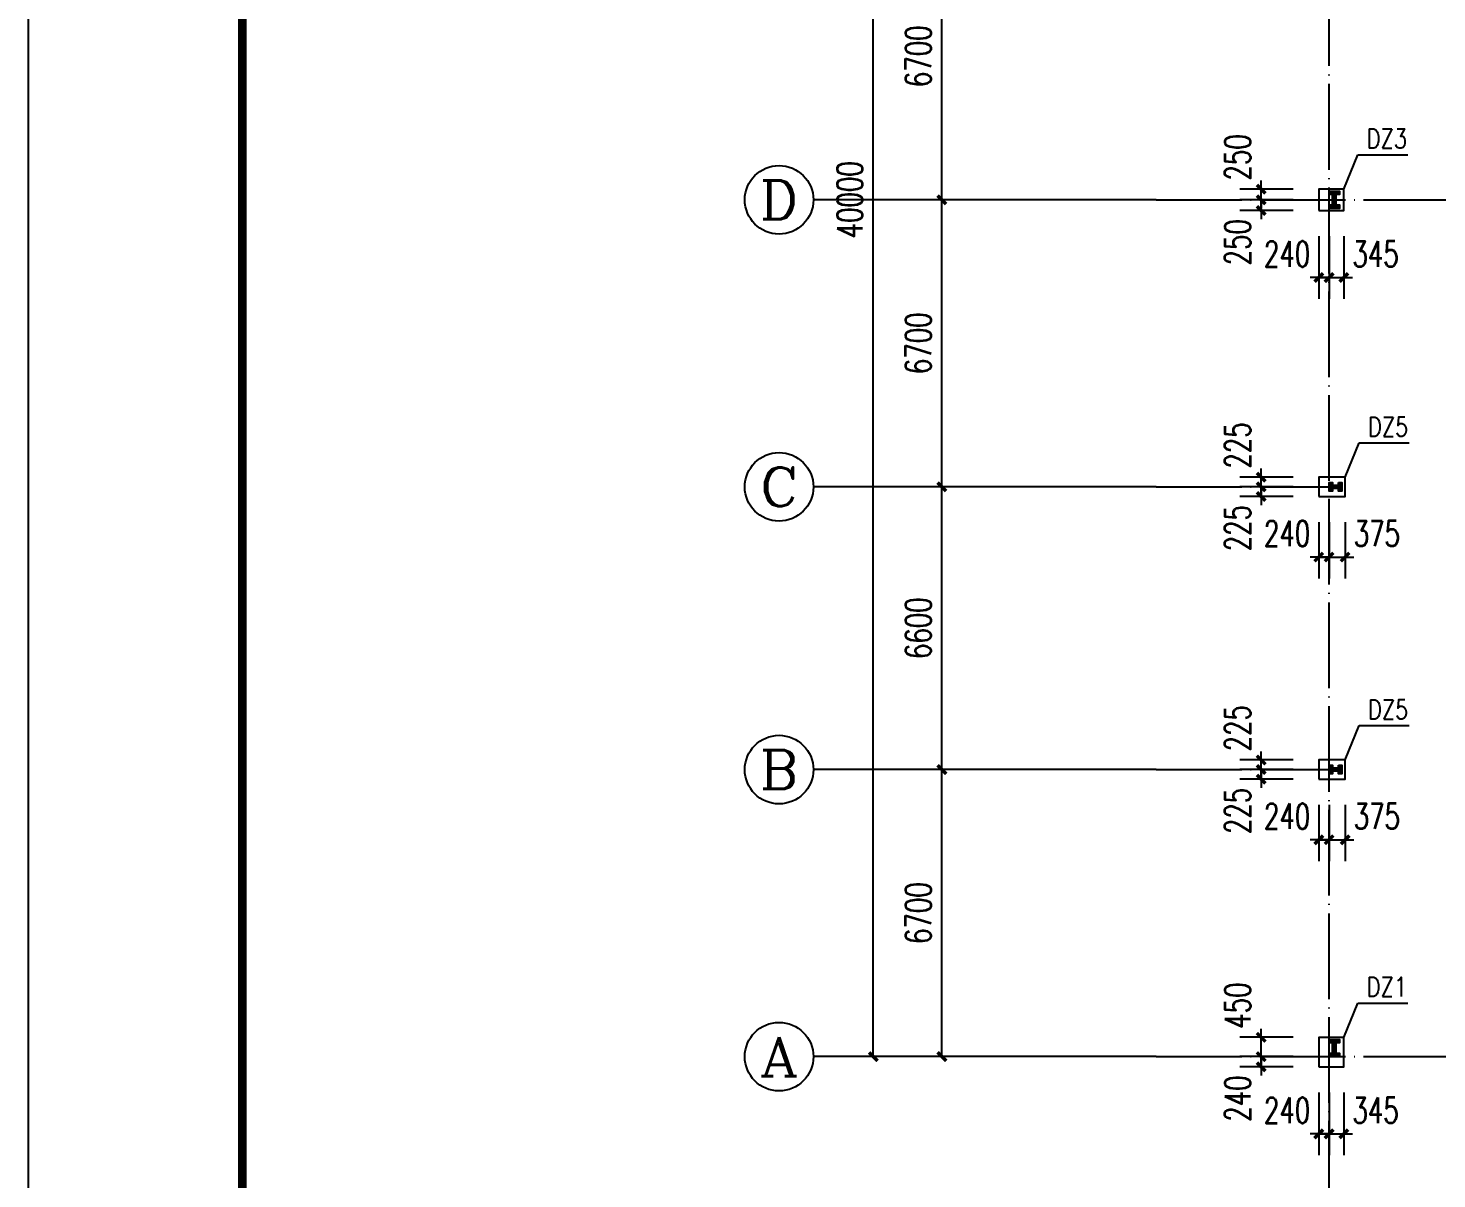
# Model space of a CAD drawing. Extents: x 36360094 to 36697644, y 75306 to 425482.
# Drawn here: x 36360094 to 36392972, y 192581 to 219440 of the extents above; entities that cross this region are included whole.
import ezdxf
from ezdxf.enums import TextEntityAlignment as Align

# ---------------------------------------------------------------- set-up
doc = ezdxf.new("R2010")
doc.units = 0
doc.header["$LTSCALE"] = 1000
doc.header["$MEASUREMENT"] = 0
doc.linetypes.add('ACAD_ISO04W100', pattern=[30.5, 24, -3, 0.5, -3])
doc.linetypes.add('DOTE', pattern=[2.42, 2, -0.2, 0.02, -0.2])
doc.layers.get('0').update_dxf_attribs({"linetype": 'CONTINUOUS'})
doc.layers.get('DEFPOINTS').update_dxf_attribs({"linetype": 'CONTINUOUS'})
for name, color, linetype in [('AXIS', 3, 'CONTINUOUS'), ('AXIS_TEXT', 7, 'CONTINUOUS'), ('DOTE', 1, 'ACAD_ISO04W100'), ('PUB_DIM', 3, 'CONTINUOUS'), ('PUB_TITLE', 4, 'CONTINUOUS')]:
    doc.layers.add(name, color=color, linetype=linetype)
doc.styles.add('_TCH_AXIS', font='COMPLEX', dxfattribs={"bigfont": 'GBCBIG'})
doc.styles.add('_TCH_DIM_T3', font='SIMPLEX', dxfattribs={"width": 0.705882, "bigfont": 'GBCBIG'})
doc.styles.add('COMPLEX', font='COMPLEX')
doc.styles.add('DIM_FONT', font='SIMPLEX.shx', dxfattribs={"width": 0.8})
doc.dimstyles.new('_TCH_ARCH&&200', dxfattribs={"dimtxt": 595, "dimasz": 200, "dimexe": 500, "dimexo": 600, "dimgap": 252.5, "dimtad": 1, "dimdec": 0, "dimzin": 0, "dimdsep": 46, "dimtxsty": '_TCH_DIM_T3', "dimblk": 'ARCHTICK', "dimcen": 0.09, "dimclrt": 7, "dimazin": 2, "dimtfac": 1, "dimtdec": 0, "dimtix": 1, "dimtmove": 2, "dimatfit": 3, "dimfxl": 0, "dimtolj": 1, "dimtzin": 0, "dimarcsym": 0})

# ---------------------------------------------------------------- blocks, each defined once
blk = doc.blocks.new('_ArchTick')
at = {"color": 0, "linetype": 'ByBlock', "const_width": 0.4}
blk.add_lwpolyline([(-0.5, -0.5), (0.5, 0.5)], dxfattribs=at)
blk = doc.blocks.new('*D296')
at = {"layer": 'DEFPOINTS', "color": 0}
for p in [(36388872, 208734), (36390217, 208734), (36390217, 208509)]:
    blk.add_point(p, dxfattribs=at)
at = {"layer": 'PUB_DIM', "color": 0, "lineweight": -2}
for p, q in [((36388872, 208734), (36388872, 208934)), ((36389617, 208734), (36388372, 208734)), ((36389617, 208509), (36388372, 208509)), ((36388872, 208509), (36388872, 208734)), ((36388872, 208509), (36388872, 208309))]:
    blk.add_line(p, q, dxfattribs=at)
at = {"layer": 'PUB_DIM', "color": 0, "lineweight": -2, "xscale": 200, "yscale": 200, "zscale": 200}
for p, rotation in [((36388872, 208734), 270), ((36388872, 208509), 90)]:
    blk.add_blockref('_ArchTick', p, dxfattribs=dict(at, rotation=rotation))
at = {"layer": 'PUB_DIM', "color": 7, "insert": (36388322, 207769), "char_height": 595, "attachment_point": 5, "rotation": 90, "style": '_TCH_DIM_T3'}
blk.add_mtext('\\A1;225', dxfattribs=at)
blk = doc.blocks.new('*D297')
at = {"layer": 'DEFPOINTS', "color": 0}
for p in [(36388872, 208959), (36390217, 208959), (36390217, 208734)]:
    blk.add_point(p, dxfattribs=at)
at = {"layer": 'PUB_DIM', "color": 0, "lineweight": -2}
for p, q in [((36388872, 208959), (36388872, 209159)), ((36389617, 208959), (36388372, 208959)), ((36388872, 208734), (36388872, 208959)), ((36389617, 208734), (36388372, 208734)), ((36388872, 208734), (36388872, 208534))]:
    blk.add_line(p, q, dxfattribs=at)
at = {"layer": 'PUB_DIM', "color": 0, "lineweight": -2, "xscale": 200, "yscale": 200, "zscale": 200}
for p, rotation in [((36388872, 208959), 270), ((36388872, 208734), 90)]:
    blk.add_blockref('_ArchTick', p, dxfattribs=dict(at, rotation=rotation))
at = {"layer": 'PUB_DIM', "color": 7, "insert": (36388322, 209699), "char_height": 595, "attachment_point": 5, "rotation": 90, "style": '_TCH_DIM_T3'}
blk.add_mtext('\\A1;225', dxfattribs=at)
blk = doc.blocks.new('*D298')
at = {"layer": 'DEFPOINTS', "color": 0}
for p in [(36390217, 208509), (36390457, 208509), (36390457, 207095)]:
    blk.add_point(p, dxfattribs=at)
at = {"layer": 'PUB_DIM', "color": 0, "lineweight": -2}
for p, q in [((36390217, 207909), (36390217, 206595)), ((36390457, 207909), (36390457, 206595)), ((36390217, 207095), (36390017, 207095)), ((36390217, 207095), (36390457, 207095)), ((36390457, 207095), (36390657, 207095))]:
    blk.add_line(p, q, dxfattribs=at)
at = {"layer": 'PUB_DIM', "color": 0, "lineweight": -2, "xscale": 200, "yscale": 200, "zscale": 200}
blk.add_blockref('_ArchTick', (36390217, 207095), dxfattribs=at)
at = {"layer": 'PUB_DIM', "color": 0, "lineweight": -2, "xscale": 200, "yscale": 200, "zscale": 200, "rotation": 180}
blk.add_blockref('_ArchTick', (36390457, 207095), dxfattribs=at)
at = {"layer": 'PUB_DIM', "color": 7, "insert": (36389477, 207645), "char_height": 595, "attachment_point": 5, "style": '_TCH_DIM_T3'}
blk.add_mtext('\\A1;240', dxfattribs=at)
blk = doc.blocks.new('*D299')
at = {"layer": 'DEFPOINTS', "color": 0}
for p in [(36390457, 208509), (36390832, 208509), (36390832, 207095)]:
    blk.add_point(p, dxfattribs=at)
at = {"layer": 'PUB_DIM', "color": 0, "lineweight": -2}
for p, q in [((36390457, 207909), (36390457, 206595)), ((36390832, 207909), (36390832, 206595)), ((36390457, 207095), (36390257, 207095)), ((36390457, 207095), (36390832, 207095)), ((36390832, 207095), (36391032, 207095))]:
    blk.add_line(p, q, dxfattribs=at)
at = {"layer": 'PUB_DIM', "color": 0, "lineweight": -2, "xscale": 200, "yscale": 200, "zscale": 200}
blk.add_blockref('_ArchTick', (36390457, 207095), dxfattribs=at)
at = {"layer": 'PUB_DIM', "color": 0, "lineweight": -2, "xscale": 200, "yscale": 200, "zscale": 200, "rotation": 180}
blk.add_blockref('_ArchTick', (36390832, 207095), dxfattribs=at)
at = {"layer": 'PUB_DIM', "color": 7, "insert": (36391572, 207645), "char_height": 595, "attachment_point": 5, "style": '_TCH_DIM_T3'}
blk.add_mtext('\\A1;375', dxfattribs=at)
blk = doc.blocks.new('*D378')
at = {"layer": 'DEFPOINTS', "color": 0}
for p in [(36390217, 215184), (36390457, 215184), (36390457, 213620)]:
    blk.add_point(p, dxfattribs=at)
at = {"layer": 'PUB_DIM', "color": 0, "lineweight": -2}
for p, q in [((36390217, 214584), (36390217, 213120)), ((36390457, 214584), (36390457, 213120)), ((36390217, 213620), (36390017, 213620)), ((36390217, 213620), (36390457, 213620)), ((36390457, 213620), (36390657, 213620))]:
    blk.add_line(p, q, dxfattribs=at)
at = {"layer": 'PUB_DIM', "color": 0, "lineweight": -2, "xscale": 200, "yscale": 200, "zscale": 200}
blk.add_blockref('_ArchTick', (36390217, 213620), dxfattribs=at)
at = {"layer": 'PUB_DIM', "color": 0, "lineweight": -2, "xscale": 200, "yscale": 200, "zscale": 200, "rotation": 180}
blk.add_blockref('_ArchTick', (36390457, 213620), dxfattribs=at)
at = {"layer": 'PUB_DIM', "color": 7, "insert": (36389477, 214170), "char_height": 595, "attachment_point": 5, "style": '_TCH_DIM_T3'}
blk.add_mtext('\\A1;240', dxfattribs=at)
blk = doc.blocks.new('*D379')
at = {"layer": 'DEFPOINTS', "color": 0}
for p in [(36390457, 215184), (36390802, 215184), (36390802, 213620)]:
    blk.add_point(p, dxfattribs=at)
at = {"layer": 'PUB_DIM', "color": 0, "lineweight": -2}
for p, q in [((36390457, 214584), (36390457, 213120)), ((36390802, 214584), (36390802, 213120)), ((36390457, 213620), (36390257, 213620)), ((36390457, 213620), (36390802, 213620)), ((36390802, 213620), (36391002, 213620))]:
    blk.add_line(p, q, dxfattribs=at)
at = {"layer": 'PUB_DIM', "color": 0, "lineweight": -2, "xscale": 200, "yscale": 200, "zscale": 200}
blk.add_blockref('_ArchTick', (36390457, 213620), dxfattribs=at)
at = {"layer": 'PUB_DIM', "color": 0, "lineweight": -2, "xscale": 200, "yscale": 200, "zscale": 200, "rotation": 180}
blk.add_blockref('_ArchTick', (36390802, 213620), dxfattribs=at)
at = {"layer": 'PUB_DIM', "color": 7, "insert": (36391542, 214170), "char_height": 595, "attachment_point": 5, "style": '_TCH_DIM_T3'}
blk.add_mtext('\\A1;345', dxfattribs=at)
blk = doc.blocks.new('*D380')
at = {"layer": 'DEFPOINTS', "color": 0}
for p in [(36388872, 215434), (36390217, 215434), (36390217, 215184)]:
    blk.add_point(p, dxfattribs=at)
at = {"layer": 'PUB_DIM', "color": 0, "lineweight": -2}
for p, q in [((36389617, 215434), (36388372, 215434)), ((36388872, 215434), (36388872, 215634)), ((36388872, 215184), (36388872, 215434)), ((36389617, 215184), (36388372, 215184)), ((36388872, 215184), (36388872, 214984))]:
    blk.add_line(p, q, dxfattribs=at)
at = {"layer": 'PUB_DIM', "color": 0, "lineweight": -2, "xscale": 200, "yscale": 200, "zscale": 200}
for p, rotation in [((36388872, 215434), 270), ((36388872, 215184), 90)]:
    blk.add_blockref('_ArchTick', p, dxfattribs=dict(at, rotation=rotation))
at = {"layer": 'PUB_DIM', "color": 7, "insert": (36388322, 214444), "char_height": 595, "attachment_point": 5, "rotation": 90, "style": '_TCH_DIM_T3'}
blk.add_mtext('\\A1;250', dxfattribs=at)
blk = doc.blocks.new('*D381')
at = {"layer": 'DEFPOINTS', "color": 0}
for p in [(36388872, 215684), (36390217, 215684), (36390217, 215434)]:
    blk.add_point(p, dxfattribs=at)
at = {"layer": 'PUB_DIM', "color": 0, "lineweight": -2}
for p, q in [((36389617, 215684), (36388372, 215684)), ((36388872, 215684), (36388872, 215884)), ((36388872, 215434), (36388872, 215684)), ((36389617, 215434), (36388372, 215434)), ((36388872, 215434), (36388872, 215234))]:
    blk.add_line(p, q, dxfattribs=at)
at = {"layer": 'PUB_DIM', "color": 0, "lineweight": -2, "xscale": 200, "yscale": 200, "zscale": 200}
for p, rotation in [((36388872, 215684), 270), ((36388872, 215434), 90)]:
    blk.add_blockref('_ArchTick', p, dxfattribs=dict(at, rotation=rotation))
at = {"layer": 'PUB_DIM', "color": 7, "insert": (36388322, 216424), "char_height": 595, "attachment_point": 5, "rotation": 90, "style": '_TCH_DIM_T3'}
blk.add_mtext('\\A1;250', dxfattribs=at)
blk = doc.blocks.new('*D384')
at = {"layer": 'DEFPOINTS', "color": 0}
for p in [(36388872, 195434), (36390217, 195434), (36390217, 195194)]:
    blk.add_point(p, dxfattribs=at)
at = {"layer": 'PUB_DIM', "color": 0, "lineweight": -2}
for p, q in [((36388872, 195434), (36388872, 195634)), ((36389617, 195434), (36388372, 195434)), ((36388872, 195194), (36388872, 195434)), ((36389617, 195194), (36388372, 195194)), ((36388872, 195194), (36388872, 194994))]:
    blk.add_line(p, q, dxfattribs=at)
at = {"layer": 'PUB_DIM', "color": 0, "lineweight": -2, "xscale": 200, "yscale": 200, "zscale": 200}
for p, rotation in [((36388872, 195434), 270), ((36388872, 195194), 90)]:
    blk.add_blockref('_ArchTick', p, dxfattribs=dict(at, rotation=rotation))
at = {"layer": 'PUB_DIM', "color": 7, "insert": (36388322, 194454), "char_height": 595, "attachment_point": 5, "rotation": 90, "style": '_TCH_DIM_T3'}
blk.add_mtext('\\A1;240', dxfattribs=at)
blk = doc.blocks.new('*D385')
at = {"layer": 'DEFPOINTS', "color": 0}
for p in [(36388872, 195884), (36390217, 195884), (36390217, 195434)]:
    blk.add_point(p, dxfattribs=at)
at = {"layer": 'PUB_DIM', "color": 0, "lineweight": -2}
for p, q in [((36388872, 195884), (36388872, 196084)), ((36389617, 195884), (36388372, 195884)), ((36388872, 195434), (36388872, 195884)), ((36389617, 195434), (36388372, 195434)), ((36388872, 195434), (36388872, 195234))]:
    blk.add_line(p, q, dxfattribs=at)
at = {"layer": 'PUB_DIM', "color": 0, "lineweight": -2, "xscale": 200, "yscale": 200, "zscale": 200}
for p, rotation in [((36388872, 195884), 270), ((36388872, 195434), 90)]:
    blk.add_blockref('_ArchTick', p, dxfattribs=dict(at, rotation=rotation))
at = {"layer": 'PUB_DIM', "color": 7, "insert": (36388322, 196624), "char_height": 595, "attachment_point": 5, "rotation": 90, "style": '_TCH_DIM_T3'}
blk.add_mtext('\\A1;450', dxfattribs=at)
blk = doc.blocks.new('*D386')
at = {"layer": 'DEFPOINTS', "color": 0}
for p in [(36390217, 195194), (36390457, 195194), (36390457, 193630)]:
    blk.add_point(p, dxfattribs=at)
at = {"layer": 'PUB_DIM', "color": 0, "lineweight": -2}
for p, q in [((36390217, 194594), (36390217, 193130)), ((36390457, 194594), (36390457, 193130)), ((36390217, 193630), (36390017, 193630)), ((36390217, 193630), (36390457, 193630)), ((36390457, 193630), (36390657, 193630))]:
    blk.add_line(p, q, dxfattribs=at)
at = {"layer": 'PUB_DIM', "color": 0, "lineweight": -2, "xscale": 200, "yscale": 200, "zscale": 200}
blk.add_blockref('_ArchTick', (36390217, 193630), dxfattribs=at)
at = {"layer": 'PUB_DIM', "color": 0, "lineweight": -2, "xscale": 200, "yscale": 200, "zscale": 200, "rotation": 180}
blk.add_blockref('_ArchTick', (36390457, 193630), dxfattribs=at)
at = {"layer": 'PUB_DIM', "color": 7, "insert": (36389477, 194180), "char_height": 595, "attachment_point": 5, "style": '_TCH_DIM_T3'}
blk.add_mtext('\\A1;240', dxfattribs=at)
blk = doc.blocks.new('*D387')
at = {"layer": 'DEFPOINTS', "color": 0}
for p in [(36390457, 195194), (36390802, 195194), (36390802, 193630)]:
    blk.add_point(p, dxfattribs=at)
at = {"layer": 'PUB_DIM', "color": 0, "lineweight": -2}
for p, q in [((36390457, 194594), (36390457, 193130)), ((36390802, 194594), (36390802, 193130)), ((36390457, 193630), (36390257, 193630)), ((36390457, 193630), (36390802, 193630)), ((36390802, 193630), (36391002, 193630))]:
    blk.add_line(p, q, dxfattribs=at)
at = {"layer": 'PUB_DIM', "color": 0, "lineweight": -2, "xscale": 200, "yscale": 200, "zscale": 200}
blk.add_blockref('_ArchTick', (36390457, 193630), dxfattribs=at)
at = {"layer": 'PUB_DIM', "color": 0, "lineweight": -2, "xscale": 200, "yscale": 200, "zscale": 200, "rotation": 180}
blk.add_blockref('_ArchTick', (36390802, 193630), dxfattribs=at)
at = {"layer": 'PUB_DIM', "color": 7, "insert": (36391542, 194180), "char_height": 595, "attachment_point": 5, "style": '_TCH_DIM_T3'}
blk.add_mtext('\\A1;345', dxfattribs=at)
blk = doc.blocks.new('*D388')
at = {"layer": 'DEFPOINTS', "color": 0}
for p in [(36388872, 202134), (36390217, 202134), (36390217, 201909)]:
    blk.add_point(p, dxfattribs=at)
at = {"layer": 'PUB_DIM', "color": 0, "lineweight": -2}
for p, q in [((36388872, 202134), (36388872, 202334)), ((36389617, 202134), (36388372, 202134)), ((36389617, 201909), (36388372, 201909)), ((36388872, 201909), (36388872, 202134)), ((36388872, 201909), (36388872, 201709))]:
    blk.add_line(p, q, dxfattribs=at)
at = {"layer": 'PUB_DIM', "color": 0, "lineweight": -2, "xscale": 200, "yscale": 200, "zscale": 200}
for p, rotation in [((36388872, 202134), 270), ((36388872, 201909), 90)]:
    blk.add_blockref('_ArchTick', p, dxfattribs=dict(at, rotation=rotation))
at = {"layer": 'PUB_DIM', "color": 7, "insert": (36388322, 201169), "char_height": 595, "attachment_point": 5, "rotation": 90, "style": '_TCH_DIM_T3'}
blk.add_mtext('\\A1;225', dxfattribs=at)
blk = doc.blocks.new('*D389')
at = {"layer": 'DEFPOINTS', "color": 0}
for p in [(36388872, 202359), (36390217, 202359), (36390217, 202134)]:
    blk.add_point(p, dxfattribs=at)
at = {"layer": 'PUB_DIM', "color": 0, "lineweight": -2}
for p, q in [((36388872, 202359), (36388872, 202559)), ((36389617, 202359), (36388372, 202359)), ((36388872, 202134), (36388872, 202359)), ((36389617, 202134), (36388372, 202134)), ((36388872, 202134), (36388872, 201934))]:
    blk.add_line(p, q, dxfattribs=at)
at = {"layer": 'PUB_DIM', "color": 0, "lineweight": -2, "xscale": 200, "yscale": 200, "zscale": 200}
for p, rotation in [((36388872, 202359), 270), ((36388872, 202134), 90)]:
    blk.add_blockref('_ArchTick', p, dxfattribs=dict(at, rotation=rotation))
at = {"layer": 'PUB_DIM', "color": 7, "insert": (36388322, 203099), "char_height": 595, "attachment_point": 5, "rotation": 90, "style": '_TCH_DIM_T3'}
blk.add_mtext('\\A1;225', dxfattribs=at)
blk = doc.blocks.new('*D390')
at = {"layer": 'DEFPOINTS', "color": 0}
for p in [(36390217, 201909), (36390457, 201909), (36390457, 200495)]:
    blk.add_point(p, dxfattribs=at)
at = {"layer": 'PUB_DIM', "color": 0, "lineweight": -2}
for p, q in [((36390217, 201309), (36390217, 199995)), ((36390457, 201309), (36390457, 199995)), ((36390217, 200495), (36390017, 200495)), ((36390217, 200495), (36390457, 200495)), ((36390457, 200495), (36390657, 200495))]:
    blk.add_line(p, q, dxfattribs=at)
at = {"layer": 'PUB_DIM', "color": 0, "lineweight": -2, "xscale": 200, "yscale": 200, "zscale": 200}
blk.add_blockref('_ArchTick', (36390217, 200495), dxfattribs=at)
at = {"layer": 'PUB_DIM', "color": 0, "lineweight": -2, "xscale": 200, "yscale": 200, "zscale": 200, "rotation": 180}
blk.add_blockref('_ArchTick', (36390457, 200495), dxfattribs=at)
at = {"layer": 'PUB_DIM', "color": 7, "insert": (36389477, 201045), "char_height": 595, "attachment_point": 5, "style": '_TCH_DIM_T3'}
blk.add_mtext('\\A1;240', dxfattribs=at)
blk = doc.blocks.new('*D391')
at = {"layer": 'DEFPOINTS', "color": 0}
for p in [(36390457, 201909), (36390832, 201909), (36390832, 200495)]:
    blk.add_point(p, dxfattribs=at)
at = {"layer": 'PUB_DIM', "color": 0, "lineweight": -2}
for p, q in [((36390457, 201309), (36390457, 199995)), ((36390832, 201309), (36390832, 199995)), ((36390457, 200495), (36390257, 200495)), ((36390457, 200495), (36390832, 200495)), ((36390832, 200495), (36391032, 200495))]:
    blk.add_line(p, q, dxfattribs=at)
at = {"layer": 'PUB_DIM', "color": 0, "lineweight": -2, "xscale": 200, "yscale": 200, "zscale": 200}
blk.add_blockref('_ArchTick', (36390457, 200495), dxfattribs=at)
at = {"layer": 'PUB_DIM', "color": 0, "lineweight": -2, "xscale": 200, "yscale": 200, "zscale": 200, "rotation": 180}
blk.add_blockref('_ArchTick', (36390832, 200495), dxfattribs=at)
at = {"layer": 'PUB_DIM', "color": 7, "insert": (36391572, 201045), "char_height": 595, "attachment_point": 5, "style": '_TCH_DIM_T3'}
blk.add_mtext('\\A1;375', dxfattribs=at)
blk = doc.blocks.new('*D399')
at = {"layer": 'AXIS', "color": 0, "lineweight": -2}
for p, q in [((36385820, 202134), (36380920, 202134)), ((36381420, 195434), (36381420, 202134)), ((36385820, 195434), (36380920, 195434))]:
    blk.add_line(p, q, dxfattribs=at)
at = {"layer": 'DEFPOINTS', "color": 0}
for p in [(36381420, 202134), (36386420, 202134), (36386420, 195434)]:
    blk.add_point(p, dxfattribs=at)
at = {"layer": 'AXIS', "color": 0, "lineweight": -2, "xscale": 200, "yscale": 200, "zscale": 200}
for p, rotation in [((36381420, 202134), 90), ((36381420, 195434), 270)]:
    blk.add_blockref('_ArchTick', p, dxfattribs=dict(at, rotation=rotation))
at = {"layer": 'AXIS', "color": 7, "insert": (36380870, 198784), "char_height": 595, "attachment_point": 5, "rotation": 90, "style": '_TCH_DIM_T3'}
blk.add_mtext('\\A1;6700', dxfattribs=at)
blk = doc.blocks.new('*D400')
at = {"layer": 'AXIS', "color": 0, "lineweight": -2}
for p, q in [((36385820, 208734), (36380920, 208734)), ((36381420, 202134), (36381420, 208734)), ((36385820, 202134), (36380920, 202134))]:
    blk.add_line(p, q, dxfattribs=at)
at = {"layer": 'DEFPOINTS', "color": 0}
for p in [(36381420, 208734), (36386420, 208734), (36386420, 202134)]:
    blk.add_point(p, dxfattribs=at)
at = {"layer": 'AXIS', "color": 0, "lineweight": -2, "xscale": 200, "yscale": 200, "zscale": 200}
for p, rotation in [((36381420, 208734), 90), ((36381420, 202134), 270)]:
    blk.add_blockref('_ArchTick', p, dxfattribs=dict(at, rotation=rotation))
at = {"layer": 'AXIS', "color": 7, "insert": (36380870, 205434), "char_height": 595, "attachment_point": 5, "rotation": 90, "style": '_TCH_DIM_T3'}
blk.add_mtext('\\A1;6600', dxfattribs=at)
blk = doc.blocks.new('*D401')
at = {"layer": 'AXIS', "color": 0, "lineweight": -2}
for p, q in [((36385820, 215434), (36380920, 215434)), ((36381420, 208734), (36381420, 215434)), ((36385820, 208734), (36380920, 208734))]:
    blk.add_line(p, q, dxfattribs=at)
at = {"layer": 'DEFPOINTS', "color": 0}
for p in [(36381420, 215434), (36386420, 215434), (36386420, 208734)]:
    blk.add_point(p, dxfattribs=at)
at = {"layer": 'AXIS', "color": 0, "lineweight": -2, "xscale": 200, "yscale": 200, "zscale": 200}
for p, rotation in [((36381420, 215434), 90), ((36381420, 208734), 270)]:
    blk.add_blockref('_ArchTick', p, dxfattribs=dict(at, rotation=rotation))
at = {"layer": 'AXIS', "color": 7, "insert": (36380870, 212084), "char_height": 595, "attachment_point": 5, "rotation": 90, "style": '_TCH_DIM_T3'}
blk.add_mtext('\\A1;6700', dxfattribs=at)
blk = doc.blocks.new('*D402')
at = {"layer": 'AXIS', "color": 0, "lineweight": -2}
for p, q in [((36385820, 222134), (36380920, 222134)), ((36381420, 215434), (36381420, 222134)), ((36385820, 215434), (36380920, 215434))]:
    blk.add_line(p, q, dxfattribs=at)
at = {"layer": 'DEFPOINTS', "color": 0}
for p in [(36381420, 222134), (36386420, 222134), (36386420, 215434)]:
    blk.add_point(p, dxfattribs=at)
at = {"layer": 'AXIS', "color": 0, "lineweight": -2, "xscale": 200, "yscale": 200, "zscale": 200}
for p, rotation in [((36381420, 222134), 90), ((36381420, 215434), 270)]:
    blk.add_blockref('_ArchTick', p, dxfattribs=dict(at, rotation=rotation))
at = {"layer": 'AXIS', "color": 7, "insert": (36380870, 218784), "char_height": 595, "attachment_point": 5, "rotation": 90, "style": '_TCH_DIM_T3'}
blk.add_mtext('\\A1;6700', dxfattribs=at)
blk = doc.blocks.new('*D405')
at = {"layer": 'AXIS', "color": 0, "lineweight": -2}
for p, q in [((36385820, 235434), (36379320, 235434)), ((36379820, 195434), (36379820, 235434)), ((36385820, 195434), (36379320, 195434))]:
    blk.add_line(p, q, dxfattribs=at)
at = {"layer": 'DEFPOINTS', "color": 0}
for p in [(36379820, 235434), (36386420, 235434), (36386420, 195434)]:
    blk.add_point(p, dxfattribs=at)
at = {"layer": 'AXIS', "color": 0, "lineweight": -2, "xscale": 200, "yscale": 200, "zscale": 200}
for p, rotation in [((36379820, 235434), 90), ((36379820, 195434), 270)]:
    blk.add_blockref('_ArchTick', p, dxfattribs=dict(at, rotation=rotation))
at = {"layer": 'AXIS', "color": 7, "insert": (36379270, 215434), "char_height": 595, "attachment_point": 5, "rotation": 90, "style": '_TCH_DIM_T3'}
blk.add_mtext('\\A1;40000', dxfattribs=at)
blk = doc.blocks.new('_AXISO')
blk.add_circle((0, 0), 0.5)
at = {"layer": 'AXIS_TEXT', "style": 'COMPLEX', "width": 1.041667}
blk.add_attdef('A', text='', height=0.56, dxfattribs=at).set_placement((-0.25, -0.28), (0.25, -0.28), align=Align.FIT)

msp = doc.modelspace()

# ---------------------------------------------------------------- hatches: boundary and pattern name
for points in [[(36390456.8, 215553.7), (36390456.8, 215633.7), (36390696.8, 215633.7), (36390696.8, 215553.7), (36390616.8, 215553.7), (36390616.8, 215313.7), (36390696.8, 215313.7), (36390696.8, 215233.7), (36390456.8, 215233.7), (36390456.8, 215313.7), (36390536.8, 215313.7), (36390536.8, 215553.7)], [(36390676.8, 208833.7), (36390756.8, 208833.7), (36390756.8, 208633.7), (36390676.8, 208633.7), (36390676.8, 208693.7), (36390536.8, 208693.7), (36390536.8, 208633.7), (36390456.8, 208633.7), (36390456.8, 208833.7), (36390536.8, 208833.7), (36390536.8, 208773.7), (36390676.8, 208773.7)], [(36390676.8, 202233.7), (36390756.8, 202233.7), (36390756.8, 202033.7), (36390676.8, 202033.7), (36390676.8, 202093.7), (36390536.8, 202093.7), (36390536.8, 202033.7), (36390456.8, 202033.7), (36390456.8, 202233.7), (36390536.8, 202233.7), (36390536.8, 202173.7), (36390676.8, 202173.7)], [(36390456.8, 195753.7), (36390456.8, 195833.7), (36390696.8, 195833.7), (36390696.8, 195753.7), (36390616.8, 195753.7), (36390616.8, 195513.7), (36390696.8, 195513.7), (36390696.8, 195433.7), (36390456.8, 195433.7), (36390456.8, 195513.7), (36390536.8, 195513.7), (36390536.8, 195753.7)]]:
    msp.add_hatch(color=256).paths.add_polyline_path(points)

# ---------------------------------------------------------------- linework, layer by layer
for p, q in [((36390801.8, 215683.7), (36391126.9, 216484.9)), ((36391126.9, 216484.9), (36392298.3, 216484.9)), ((36390831.8, 208958.7), (36391156.9, 209759.9)), ((36391156.9, 209759.9), (36392328.3, 209759.9)), ((36390831.8, 202358.7), (36391156.9, 203159.9)), ((36391156.9, 203159.9), (36392328.3, 203159.9)), ((36390801.8, 195883.7), (36391126.9, 196684.9)), ((36391126.9, 196684.9), (36392298.3, 196684.9))]:
    msp.add_line(p, q)
for points in [[(36390216.8, 215183.7), (36390801.8, 215183.7), (36390801.8, 215683.7), (36390216.8, 215683.7)], [(36390216.8, 208508.7), (36390831.8, 208508.7), (36390831.8, 208958.7), (36390216.8, 208958.7)], [(36390216.8, 201908.7), (36390831.8, 201908.7), (36390831.8, 202358.7), (36390216.8, 202358.7)], [(36390216.8, 195193.7), (36390801.8, 195193.7), (36390801.8, 195883.7), (36390216.8, 195883.7)]]:
    msp.add_lwpolyline(points, close=True)
for points in [[(36390456.8, 215553.7), (36390456.8, 215633.7), (36390696.8, 215633.7), (36390696.8, 215553.7), (36390616.8, 215553.7), (36390616.8, 215313.7), (36390696.8, 215313.7), (36390696.8, 215233.7), (36390456.8, 215233.7), (36390456.8, 215313.7), (36390536.8, 215313.7), (36390536.8, 215553.7), (36390456.8, 215553.7)], [(36390676.8, 208833.7), (36390756.8, 208833.7), (36390756.8, 208633.7), (36390676.8, 208633.7), (36390676.8, 208693.7), (36390536.8, 208693.7), (36390536.8, 208633.7), (36390456.8, 208633.7), (36390456.8, 208833.7), (36390536.8, 208833.7), (36390536.8, 208773.7), (36390676.8, 208773.7), (36390676.8, 208833.7)], [(36390676.8, 202233.7), (36390756.8, 202233.7), (36390756.8, 202033.7), (36390676.8, 202033.7), (36390676.8, 202093.7), (36390536.8, 202093.7), (36390536.8, 202033.7), (36390456.8, 202033.7), (36390456.8, 202233.7), (36390536.8, 202233.7), (36390536.8, 202173.7), (36390676.8, 202173.7), (36390676.8, 202233.7)], [(36390456.8, 195753.7), (36390456.8, 195833.7), (36390696.8, 195833.7), (36390696.8, 195753.7), (36390616.8, 195753.7), (36390616.8, 195513.7), (36390696.8, 195513.7), (36390696.8, 195433.7), (36390456.8, 195433.7), (36390456.8, 195513.7), (36390536.8, 195513.7), (36390536.8, 195753.7), (36390456.8, 195753.7)]]:
    msp.add_lwpolyline(points)
at = {"layer": 'AXIS'}
for p, q in [((36386420.5, 215433.7), (36378420.5, 215433.7)), ((36386420.5, 208733.7), (36378420.5, 208733.7)), ((36386420.5, 202133.7), (36378420.5, 202133.7)), ((36386420.5, 195433.7), (36378420.5, 195433.7))]:
    msp.add_line(p, q, dxfattribs=at)
at = {"layer": 'DOTE', "linetype": 'DOTE'}
for p, q in [((36390456.8, 191937.2), (36390456.8, 238196.2)), ((36386420.5, 215433.7), (36443829.9, 215433.7)), ((36386420.5, 208733.7), (36390456.8, 208733.7)), ((36386420.5, 202133.7), (36390456.8, 202133.7)), ((36386420.5, 195433.7), (36443829.9, 195433.7))]:
    msp.add_line(p, q, dxfattribs=at)
at = {"layer": 'PUB_TITLE'}
msp.add_lwpolyline([(36360094.2, 164031.7), (36478894.2, 164031.7), (36478894.2, 248031.7), (36360094.2, 248031.7)], close=True, dxfattribs=at)
at = {"layer": 'PUB_TITLE', "const_width": 200}
msp.add_lwpolyline([(36365094.2, 166031.7), (36476894.2, 166031.7), (36476894.2, 246031.7), (36365094.2, 246031.7)], close=True, dxfattribs=at)

# ---------------------------------------------------------------- block references
at = {"layer": 'AXIS'}
ref = msp.add_blockref('_AXISO', (36377620.5, 215433.7), dxfattribs=dict(at, xscale=1600, yscale=1600, zscale=1600))
ref.add_attrib('A', 'D', dxfattribs={"layer": 'AXIS_TEXT', "height": 905.1, "style": '_TCH_AXIS', "width": 1.235294}).set_placement((36377167.9, 214981.1), (36378073, 214981.1), align=Align.FIT)
ref = msp.add_blockref('_AXISO', (36377620.5, 208733.7), dxfattribs=dict(at, xscale=1600, yscale=1600, zscale=1600))
ref.add_attrib('A', 'C', dxfattribs={"layer": 'AXIS_TEXT', "height": 905.1, "style": '_TCH_AXIS', "width": 1.4}).set_placement((36377167.9, 208281.1), (36378073, 208281.1), align=Align.FIT)
ref = msp.add_blockref('_AXISO', (36377620.5, 202133.7), dxfattribs=dict(at, xscale=1600, yscale=1600, zscale=1600))
ref.add_attrib('A', 'B', dxfattribs={"layer": 'AXIS_TEXT', "height": 905.1, "style": '_TCH_AXIS', "width": 1.235294}).set_placement((36377167.9, 201681.1), (36378073, 201681.1), align=Align.FIT)
ref = msp.add_blockref('_AXISO', (36377620.5, 195433.7), dxfattribs=dict(at, xscale=1600, yscale=1600, zscale=1600))
ref.add_attrib('A', 'A', dxfattribs={"layer": 'AXIS_TEXT', "height": 905.1, "style": '_TCH_AXIS', "width": 1.166667}).set_placement((36377167.9, 194981.1), (36378073, 194981.1), align=Align.FIT)

# ---------------------------------------------------------------- texts
at = {"style": 'DIM_FONT', "width": 0.8}
for s, p in [('DZ3', (36391334.2, 216636.9)), ('DZ5', (36391364.2, 209911.9)), ('DZ5', (36391364.2, 203311.9)), ('DZ1', (36391334.2, 196836.9))]:
    msp.add_text(s, height=450, dxfattribs=at).set_placement(p)

# ---------------------------------------------------------------- dimensions: what is measured, and where the dimension line sits
at = {"layer": 'AXIS'}
for p1, p2, distance, picture, middle in [((36386420.5, 195433.7), (36386420.5, 235433.7), 6600, '*D405', (36379270.5, 215433.7)), ((36386420.5, 215433.7), (36386420.5, 222133.7), 5000, '*D402', (36380870.5, 218783.7)), ((36386420.5, 208733.7), (36386420.5, 215433.7), 5000, '*D401', (36380870.5, 212083.7)), ((36386420.5, 202133.7), (36386420.5, 208733.7), 5000, '*D400', (36380870.5, 205433.7)), ((36386420.5, 195433.7), (36386420.5, 202133.7), 5000, '*D399', (36380870.5, 198783.7))]:
    dim = msp.add_aligned_dim(p1=p1, p2=p2, distance=distance, dimstyle='_TCH_ARCH&&200', dxfattribs=at)
    dim.commit()
    dim.dimension.update_dxf_attribs({"geometry": picture, "text_midpoint": middle})
at = {"layer": 'PUB_DIM'}
for base, p1, p2, angle, picture, middle in [((36388872.5, 215683.7), (36390216.8, 215433.7), (36390216.8, 215683.7), 90, '*D381', (36388322.5, 216423.7)), ((36388872.5, 215433.7), (36390216.8, 215183.7), (36390216.8, 215433.7), 90, '*D380', (36388322.5, 214443.7)), ((36390456.8, 213620.4), (36390216.8, 215183.7), (36390456.8, 215183.7), 0, '*D378', (36389476.8, 214170.4)), ((36390801.8, 213620.4), (36390456.8, 215183.7), (36390801.8, 215183.7), 0, '*D379', (36391541.8, 214170.4)), ((36388872.5, 208958.7), (36390216.8, 208733.7), (36390216.8, 208958.7), 90, '*D297', (36388322.5, 209698.7)), ((36388872.5, 208733.7), (36390216.8, 208508.7), (36390216.8, 208733.7), 90, '*D296', (36388322.5, 207768.7)), ((36390456.8, 207094.6), (36390216.8, 208508.7), (36390456.8, 208508.7), 0, '*D298', (36389476.8, 207644.6)), ((36390831.8, 207094.6), (36390456.8, 208508.7), (36390831.8, 208508.7), 0, '*D299', (36391571.8, 207644.6)), ((36388872.5, 202358.7), (36390216.8, 202133.7), (36390216.8, 202358.7), 90, '*D389', (36388322.5, 203098.7)), ((36388872.5, 202133.7), (36390216.8, 201908.7), (36390216.8, 202133.7), 90, '*D388', (36388322.5, 201168.7)), ((36390456.8, 200494.6), (36390216.8, 201908.7), (36390456.8, 201908.7), 0, '*D390', (36389476.8, 201044.6)), ((36390831.8, 200494.6), (36390456.8, 201908.7), (36390831.8, 201908.7), 0, '*D391', (36391571.8, 201044.6)), ((36388872.5, 195883.7), (36390216.8, 195433.7), (36390216.8, 195883.7), 90, '*D385', (36388322.5, 196623.7)), ((36388872.5, 195433.7), (36390216.8, 195193.7), (36390216.8, 195433.7), 90, '*D384', (36388322.5, 194453.7)), ((36390456.8, 193630.4), (36390216.8, 195193.7), (36390456.8, 195193.7), 0, '*D386', (36389476.8, 194180.4)), ((36390801.8, 193630.4), (36390456.8, 195193.7), (36390801.8, 195193.7), 0, '*D387', (36391541.8, 194180.4))]:
    dim = msp.add_linear_dim(base=base, p1=p1, p2=p2, angle=angle, dimstyle='_TCH_ARCH&&200', dxfattribs=at)
    dim.commit()
    dim.dimension.update_dxf_attribs({"geometry": picture, "text_midpoint": middle, "dimtype": 129})

doc.saveas('drawing.dxf')
